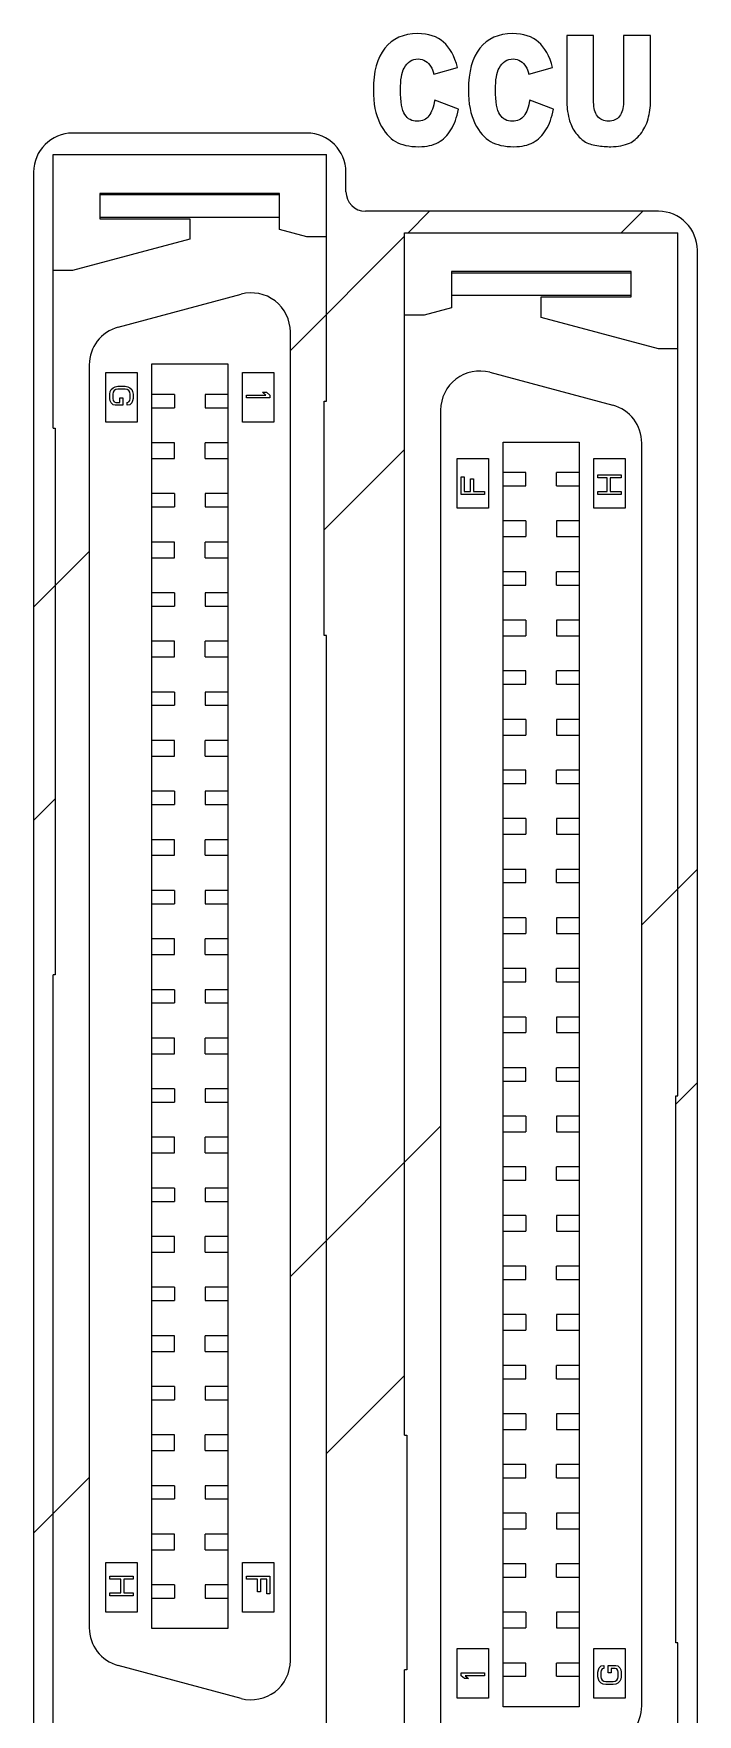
# Model space of a CAD drawing. Header units: inches. Extents: x 0 to 337, y 0 to 130.
# Drawn here: x 43 to 60, y 23.62 to 66.65 of the extents above; entities that cross this region are included whole.
import ezdxf

# ---------------------------------------------------------------- set-up
doc = ezdxf.new("R2010")
doc.units = ezdxf.units.IN
doc.header["$LTSCALE"] = 3.63
doc.header["$MEASUREMENT"] = 0
doc.layers.add('BREJ710_4_00DXF_CONTINUOUS_LINE', color=7, linetype='CONTINUOUS')
doc.layers.add('TE_1734101_5DXF_CONTINUOUS_LINE', color=7, linetype='CONTINUOUS')

msp = doc.modelspace()

# ---------------------------------------------------------------- linework, layer by layer
at = {"layer": 'BREJ710_4_00DXF_CONTINUOUS_LINE', "color": 4, "linetype": 'Continuous'}
for p, q in [((56.652, 66.6), (56.652, 64.931)), ((57.343, 66.6), (56.652, 66.6)), ((57.343, 64.891), (57.343, 66.6)), ((58.108, 66.6), (58.108, 64.891)), ((58.799, 66.6), (58.108, 66.6)), ((58.799, 64.931), (58.799, 66.6)), ((53.248, 65.607), (53.859, 65.777)), ((55.682, 65.607), (56.293, 65.777)), ((53.88, 64.717), (53.274, 64.946)), ((56.314, 64.717), (55.708, 64.946))]:
    msp.add_line(p, q, dxfattribs=at)
at = {"layer": 'BREJ710_4_00DXF_CONTINUOUS_LINE', "color": 7, "linetype": 'Continuous'}
for p, q in [((50, 64.1), (44, 64.1)), ((43, 63.1), (43, 21)), ((51, 62.6), (51, 63.1)), ((59, 62.1), (51.5, 62.1)), ((60, 19), (60, 61.1))]:
    msp.add_line(p, q, dxfattribs=at)
at = {"layer": 'BREJ710_4_00DXF_CONTINUOUS_LINE', "color": 2, "linetype": 'Continuous'}
for p, q in [((52.589, 61.55), (53.139, 62.1)), ((58.05, 61.55), (58.6, 62.1)), ((49.575, 58.536), (52.5, 61.461)), ((50.445, 53.945), (52.5, 56)), ((43, 51.961), (44.425, 53.386)), ((43, 46.5), (43.555, 47.055)), ((58.575, 43.828), (60, 45.253)), ((59.445, 39.237), (60, 39.792)), ((49.575, 34.828), (53.425, 38.678)), ((50.5, 30.292), (52.5, 32.292)), ((43, 28.253), (44.425, 29.678))]:
    msp.add_line(p, q, dxfattribs=at)
at = {"layer": 'BREJ710_4_00DXF_CONTINUOUS_LINE', "color": 7, "linetype": 'Continuous'}
for centre, radius, start, end in [((44, 63.1), 1, 90, 180), ((50, 63.1), 1, 0, 90), ((51.5, 62.6), 0.5, 180, 270), ((59, 61.1), 1, 0, 90)]:
    msp.add_arc(centre, radius, start, end, dxfattribs=at)
at = {"layer": 'BREJ710_4_00DXF_CONTINUOUS_LINE', "color": 4, "linetype": 'Continuous'}
for points in [[(51.996, 66.273), (51.799, 66.025), (51.701, 65.67), (51.701, 65.206)], [(52.834, 66.648), (52.473, 66.648), (52.193, 66.522), (51.996, 66.273)], [(53.498, 66.433), (53.336, 66.575), (53.115, 66.648), (52.834, 66.648)], [(53.859, 65.777), (53.779, 66.071), (53.66, 66.291), (53.498, 66.433)], [(54.43, 66.273), (54.233, 66.025), (54.135, 65.67), (54.135, 65.206)], [(55.268, 66.648), (54.907, 66.648), (54.627, 66.522), (54.43, 66.273)], [(55.932, 66.433), (55.77, 66.575), (55.549, 66.648), (55.268, 66.648)], [(56.293, 65.777), (56.213, 66.071), (56.094, 66.291), (55.932, 66.433)], [(52.489, 65.764), (52.572, 65.92), (52.693, 66), (52.85, 66)], [(52.85, 66), (52.919, 66), (52.982, 65.981), (53.038, 65.946)], [(53.038, 65.946), (53.093, 65.911), (53.141, 65.859), (53.18, 65.793)], [(54.923, 65.764), (55.006, 65.92), (55.127, 66), (55.284, 66)], [(55.284, 66), (55.353, 66), (55.416, 65.981), (55.472, 65.946)], [(55.472, 65.946), (55.527, 65.911), (55.575, 65.859), (55.614, 65.793)], [(52.395, 65.211), (52.395, 65.462), (52.426, 65.645), (52.489, 65.764)], [(53.18, 65.793), (53.203, 65.754), (53.226, 65.691), (53.248, 65.607)], [(54.829, 65.211), (54.829, 65.462), (54.86, 65.645), (54.923, 65.764)], [(55.614, 65.793), (55.637, 65.754), (55.66, 65.691), (55.682, 65.607)], [(51.701, 65.206), (51.701, 64.858), (51.756, 64.574), (51.869, 64.35)], [(52.508, 64.573), (52.432, 64.688), (52.395, 64.902), (52.395, 65.211)], [(54.135, 65.206), (54.135, 64.858), (54.19, 64.574), (54.303, 64.35)], [(54.942, 64.573), (54.866, 64.688), (54.829, 64.902), (54.829, 65.211)], [(52.826, 64.402), (52.688, 64.402), (52.583, 64.459), (52.508, 64.573)], [(53.274, 64.946), (53.243, 64.768), (53.193, 64.633), (53.126, 64.541)], [(53.688, 64.184), (53.775, 64.325), (53.839, 64.503), (53.88, 64.717)], [(55.26, 64.402), (55.122, 64.402), (55.017, 64.459), (54.942, 64.573)], [(55.708, 64.946), (55.677, 64.768), (55.627, 64.633), (55.56, 64.541)], [(56.122, 64.184), (56.209, 64.325), (56.273, 64.503), (56.314, 64.717)], [(56.652, 64.931), (56.652, 64.793), (56.673, 64.637), (56.716, 64.457)], [(57.443, 64.533), (57.376, 64.619), (57.343, 64.738), (57.343, 64.891)], [(58.108, 64.891), (58.108, 64.736), (58.073, 64.616), (58.006, 64.532)], [(58.736, 64.463), (58.777, 64.61), (58.799, 64.765), (58.799, 64.931)], [(51.869, 64.35), (51.981, 64.129), (52.114, 63.972), (52.268, 63.885)], [(53.126, 64.541), (53.058, 64.447), (52.957, 64.402), (52.826, 64.402)], [(53.361, 63.861), (53.491, 63.934), (53.599, 64.041), (53.688, 64.184)], [(54.303, 64.35), (54.415, 64.129), (54.548, 63.972), (54.703, 63.885)], [(55.56, 64.541), (55.492, 64.447), (55.391, 64.402), (55.26, 64.402)], [(55.795, 63.861), (55.925, 63.934), (56.033, 64.041), (56.122, 64.184)], [(56.716, 64.457), (56.742, 64.346), (56.791, 64.239), (56.863, 64.135)], [(56.863, 64.135), (56.935, 64.031), (57.014, 63.951), (57.101, 63.893)], [(57.726, 64.405), (57.605, 64.405), (57.511, 64.447), (57.443, 64.533)], [(58.006, 64.532), (57.938, 64.447), (57.845, 64.405), (57.726, 64.405)], [(58.542, 64.077), (58.631, 64.188), (58.695, 64.316), (58.736, 64.463)], [(52.268, 63.885), (52.422, 63.798), (52.621, 63.752), (52.866, 63.752)], [(52.866, 63.752), (53.066, 63.752), (53.231, 63.789), (53.361, 63.861)], [(54.703, 63.885), (54.857, 63.798), (55.055, 63.752), (55.3, 63.752)], [(55.3, 63.752), (55.5, 63.752), (55.665, 63.789), (55.795, 63.861)], [(57.101, 63.893), (57.187, 63.836), (57.295, 63.8), (57.424, 63.781)], [(57.424, 63.781), (57.552, 63.762), (57.671, 63.752), (57.781, 63.752)], [(57.781, 63.752), (57.969, 63.752), (58.131, 63.785), (58.265, 63.846)], [(58.265, 63.846), (58.362, 63.89), (58.453, 63.966), (58.542, 64.077)]]:
    msp.add_open_spline(points, degree=3, dxfattribs=at)
at = {"layer": 'TE_1734101_5DXF_CONTINUOUS_LINE', "color": 7, "linetype": 'Continuous'}
for p, q in [((43.5, 56.55), (43.5, 63.55)), ((43.5, 63.55), (50.5, 63.55)), ((50.5, 57.24), (50.5, 63.55)), ((44.7, 62.555), (44.7, 61.905)), ((49.3, 62.555), (44.7, 62.555)), ((49.3, 62.516), (44.7, 62.516)), ((49.3, 61.63), (49.3, 62.555)), ((49.3, 61.944), (44.7, 61.944)), ((44.7, 61.905), (47, 61.905)), ((47, 61.905), (47, 61.383)), ((50, 61.442), (49.3, 61.63)), ((52.5, 30.76), (52.5, 61.55)), ((52.5, 61.55), (59.5, 61.55)), ((59.5, 39.45), (59.5, 61.55)), ((47, 61.383), (44, 60.579)), ((50.5, 61.442), (50, 61.442)), ((44, 60.579), (43.5, 60.579)), ((53.7, 60.555), (53.7, 59.63)), ((58.3, 60.555), (53.7, 60.555)), ((58.3, 60.516), (53.7, 60.516)), ((58.3, 59.905), (58.3, 60.555)), ((45.166, 59.132), (48.316, 59.976)), ((58.3, 59.944), (53.7, 59.944)), ((56, 59.383), (56, 59.905)), ((56, 59.905), (58.3, 59.905)), ((53, 59.442), (52.5, 59.442)), ((53.7, 59.63), (53, 59.442)), ((49.575, 24.99), (49.575, 59.01)), ((59, 58.579), (56, 59.383)), ((59.5, 58.579), (59, 58.579)), ((44.425, 58.166), (44.425, 25.834)), ((46.025, 25.81), (46.025, 58.19)), ((46.025, 58.19), (47.975, 58.19)), ((47.975, 58.19), (47.975, 25.81)), ((44.85, 56.7), (44.85, 57.97)), ((44.85, 57.97), (45.65, 57.97)), ((45.65, 57.97), (45.65, 56.7)), ((48.35, 56.7), (48.35, 57.97)), ((48.35, 57.97), (49.15, 57.97)), ((49.15, 57.97), (49.15, 56.7)), ((54.684, 57.976), (57.834, 57.132)), ((44.95, 57.42), (44.963, 57.482)), ((44.95, 57.308), (44.95, 57.42)), ((44.963, 57.245), (44.95, 57.308)), ((44.963, 57.482), (44.988, 57.533)), ((44.988, 57.195), (44.963, 57.245)), ((44.988, 57.533), (45.039, 57.582)), ((45.039, 57.47), (45.027, 57.42)), ((45.027, 57.42), (45.027, 57.308)), ((45.027, 57.308), (45.039, 57.257)), ((45.039, 57.582), (45.09, 57.607)), ((45.065, 57.507), (45.039, 57.47)), ((45.039, 57.257), (45.065, 57.22)), ((45.103, 57.533), (45.065, 57.507)), ((45.09, 57.607), (45.154, 57.62)), ((45.154, 57.545), (45.103, 57.533)), ((45.154, 57.62), (45.346, 57.62)), ((45.346, 57.545), (45.154, 57.545)), ((45.205, 57.207), (45.205, 57.32)), ((45.205, 57.32), (45.282, 57.32)), ((45.282, 57.32), (45.282, 57.132)), ((45.346, 57.62), (45.41, 57.607)), ((45.397, 57.533), (45.346, 57.545)), ((45.435, 57.507), (45.397, 57.533)), ((45.41, 57.607), (45.461, 57.582)), ((45.461, 57.47), (45.435, 57.507)), ((45.435, 57.22), (45.461, 57.257)), ((45.461, 57.582), (45.512, 57.533)), ((45.473, 57.42), (45.461, 57.47)), ((45.461, 57.257), (45.473, 57.308)), ((45.473, 57.308), (45.473, 57.42)), ((45.512, 57.533), (45.537, 57.482)), ((45.537, 57.245), (45.512, 57.195)), ((45.537, 57.482), (45.55, 57.42)), ((45.55, 57.308), (45.537, 57.245)), ((45.55, 57.42), (45.55, 57.308)), ((46.61, 57.41), (46.025, 57.41)), ((46.61, 57.41), (46.61, 57.07)), ((47.39, 57.41), (47.39, 57.07)), ((47.975, 57.41), (47.39, 57.41)), ((48.45, 57.32), (48.45, 57.395)), ((48.45, 57.395), (48.948, 57.395)), ((49.05, 57.32), (48.45, 57.32)), ((48.948, 57.395), (48.859, 57.47)), ((48.859, 57.47), (48.961, 57.47)), ((48.961, 57.47), (49.05, 57.395)), ((49.05, 57.395), (49.05, 57.32)), ((50.445, 51.24), (50.445, 57.24)), ((50.445, 57.24), (50.5, 57.24)), ((45.039, 57.145), (44.988, 57.195)), ((45.09, 57.132), (45.039, 57.145)), ((45.065, 57.22), (45.103, 57.207)), ((45.282, 57.132), (45.09, 57.132)), ((45.103, 57.207), (45.205, 57.207)), ((45.397, 57.207), (45.435, 57.22)), ((45.397, 57.132), (45.397, 57.207)), ((45.461, 57.145), (45.397, 57.132)), ((45.512, 57.195), (45.461, 57.145)), ((46.025, 57.07), (46.61, 57.07)), ((47.39, 57.07), (47.975, 57.07)), ((53.425, 57.01), (53.425, 22.99)), ((43.5, 56.55), (43.555, 56.55)), ((43.555, 56.55), (43.555, 42.55)), ((45.65, 56.7), (44.85, 56.7)), ((49.15, 56.7), (48.35, 56.7)), ((46.61, 56.17), (46.025, 56.17)), ((46.61, 55.77), (46.61, 56.17)), ((47.39, 55.77), (47.39, 56.17)), ((47.975, 56.17), (47.39, 56.17)), ((55.025, 23.81), (55.025, 56.19)), ((55.025, 56.19), (56.975, 56.19)), ((56.975, 56.19), (56.975, 23.81)), ((58.575, 23.834), (58.575, 56.166)), ((46.025, 55.77), (46.61, 55.77)), ((47.39, 55.77), (47.975, 55.77)), ((53.85, 54.5), (53.85, 55.77)), ((53.85, 55.77), (54.65, 55.77)), ((54.65, 55.77), (54.65, 54.5)), ((57.35, 54.5), (57.35, 55.77)), ((57.35, 55.77), (58.15, 55.77)), ((58.15, 55.77), (58.15, 54.5)), ((53.95, 54.85), (53.95, 55.3)), ((53.95, 55.3), (54.027, 55.3)), ((54.027, 55.3), (54.027, 54.925)), ((54.193, 54.925), (54.193, 55.25)), ((54.193, 55.25), (54.269, 55.25)), ((54.269, 55.25), (54.269, 54.925)), ((55.61, 55.41), (55.025, 55.41)), ((55.61, 55.07), (55.61, 55.41)), ((56.39, 55.07), (56.39, 55.41)), ((56.975, 55.41), (56.39, 55.41)), ((57.45, 55.275), (57.45, 55.35)), ((57.45, 55.35), (58.05, 55.35)), ((57.693, 55.275), (57.45, 55.275)), ((57.693, 54.925), (57.693, 55.275)), ((57.769, 55.275), (57.769, 54.925)), ((58.05, 55.275), (57.769, 55.275)), ((58.05, 55.35), (58.05, 55.275)), ((46.61, 54.87), (46.025, 54.87)), ((46.61, 54.87), (46.61, 54.53)), ((47.39, 54.87), (47.39, 54.53)), ((47.975, 54.87), (47.39, 54.87)), ((54.55, 54.85), (53.95, 54.85)), ((54.027, 54.925), (54.193, 54.925)), ((54.269, 54.925), (54.55, 54.925)), ((54.55, 54.925), (54.55, 54.85)), ((55.025, 55.07), (55.61, 55.07)), ((56.39, 55.07), (56.975, 55.07)), ((57.45, 54.85), (57.45, 54.925)), ((57.45, 54.925), (57.693, 54.925)), ((58.05, 54.85), (57.45, 54.85)), ((57.769, 54.925), (58.05, 54.925)), ((58.05, 54.925), (58.05, 54.85)), ((46.025, 54.53), (46.61, 54.53)), ((47.39, 54.53), (47.975, 54.53)), ((54.65, 54.5), (53.85, 54.5)), ((58.15, 54.5), (57.35, 54.5)), ((55.61, 54.17), (55.025, 54.17)), ((55.61, 54.17), (55.61, 53.77)), ((56.39, 54.17), (56.39, 53.77)), ((56.975, 54.17), (56.39, 54.17)), ((46.61, 53.63), (46.025, 53.63)), ((46.61, 53.23), (46.61, 53.63)), ((47.39, 53.23), (47.39, 53.63)), ((47.975, 53.63), (47.39, 53.63)), ((55.025, 53.77), (55.61, 53.77)), ((56.39, 53.77), (56.975, 53.77)), ((46.025, 53.23), (46.61, 53.23)), ((47.39, 53.23), (47.975, 53.23)), ((55.61, 52.87), (55.025, 52.87)), ((55.025, 52.53), (55.61, 52.53)), ((55.61, 52.53), (55.61, 52.87)), ((56.39, 52.53), (56.39, 52.87)), ((56.975, 52.87), (56.39, 52.87)), ((56.39, 52.53), (56.975, 52.53)), ((46.61, 52.33), (46.025, 52.33)), ((46.61, 52.33), (46.61, 51.99)), ((47.39, 52.33), (47.39, 51.99)), ((47.975, 52.33), (47.39, 52.33)), ((46.025, 51.99), (46.61, 51.99)), ((47.39, 51.99), (47.975, 51.99)), ((50.5, 51.24), (50.445, 51.24)), ((50.5, 20.45), (50.5, 51.24)), ((55.61, 51.63), (55.025, 51.63)), ((55.025, 51.23), (55.61, 51.23)), ((55.61, 51.63), (55.61, 51.23)), ((56.39, 51.63), (56.39, 51.23)), ((56.975, 51.63), (56.39, 51.63)), ((56.39, 51.23), (56.975, 51.23)), ((46.61, 51.09), (46.025, 51.09)), ((46.61, 50.69), (46.61, 51.09)), ((47.39, 50.69), (47.39, 51.09)), ((47.975, 51.09), (47.39, 51.09)), ((46.025, 50.69), (46.61, 50.69)), ((47.39, 50.69), (47.975, 50.69)), ((55.61, 50.33), (55.025, 50.33)), ((55.025, 49.99), (55.61, 49.99)), ((55.61, 49.99), (55.61, 50.33)), ((56.39, 49.99), (56.39, 50.33)), ((56.975, 50.33), (56.39, 50.33)), ((56.39, 49.99), (56.975, 49.99)), ((46.61, 49.79), (46.025, 49.79)), ((46.61, 49.79), (46.61, 49.45)), ((47.39, 49.79), (47.39, 49.45)), ((47.975, 49.79), (47.39, 49.79)), ((46.025, 49.45), (46.61, 49.45)), ((47.39, 49.45), (47.975, 49.45)), ((55.61, 49.09), (55.025, 49.09)), ((55.61, 49.09), (55.61, 48.69)), ((56.39, 49.09), (56.39, 48.69)), ((56.975, 49.09), (56.39, 49.09)), ((55.025, 48.69), (55.61, 48.69)), ((56.39, 48.69), (56.975, 48.69)), ((46.61, 48.55), (46.025, 48.55)), ((46.61, 48.15), (46.61, 48.55)), ((47.39, 48.15), (47.39, 48.55)), ((47.975, 48.55), (47.39, 48.55)), ((46.025, 48.15), (46.61, 48.15)), ((47.39, 48.15), (47.975, 48.15)), ((55.61, 47.79), (55.025, 47.79)), ((55.61, 47.45), (55.61, 47.79)), ((56.39, 47.45), (56.39, 47.79)), ((56.975, 47.79), (56.39, 47.79)), ((55.025, 47.45), (55.61, 47.45)), ((56.39, 47.45), (56.975, 47.45)), ((46.61, 47.25), (46.025, 47.25)), ((46.025, 46.91), (46.61, 46.91)), ((46.61, 47.25), (46.61, 46.91)), ((47.39, 47.25), (47.39, 46.91)), ((47.975, 47.25), (47.39, 47.25)), ((47.39, 46.91), (47.975, 46.91)), ((55.61, 46.55), (55.025, 46.55)), ((55.61, 46.55), (55.61, 46.15)), ((56.39, 46.55), (56.39, 46.15)), ((56.975, 46.55), (56.39, 46.55)), ((55.025, 46.15), (55.61, 46.15)), ((56.39, 46.15), (56.975, 46.15)), ((46.61, 46.01), (46.025, 46.01)), ((46.61, 45.61), (46.61, 46.01)), ((47.39, 45.61), (47.39, 46.01)), ((47.975, 46.01), (47.39, 46.01)), ((46.025, 45.61), (46.61, 45.61)), ((47.39, 45.61), (47.975, 45.61)), ((55.61, 45.25), (55.025, 45.25)), ((55.61, 44.91), (55.61, 45.25)), ((56.39, 44.91), (56.39, 45.25)), ((56.975, 45.25), (56.39, 45.25)), ((55.025, 44.91), (55.61, 44.91)), ((56.39, 44.91), (56.975, 44.91)), ((46.61, 44.71), (46.025, 44.71)), ((46.025, 44.37), (46.61, 44.37)), ((46.61, 44.71), (46.61, 44.37)), ((47.39, 44.71), (47.39, 44.37)), ((47.975, 44.71), (47.39, 44.71)), ((47.39, 44.37), (47.975, 44.37)), ((55.61, 44.01), (55.025, 44.01)), ((55.61, 44.01), (55.61, 43.61)), ((56.39, 44.01), (56.39, 43.61)), ((56.975, 44.01), (56.39, 44.01)), ((46.61, 43.47), (46.025, 43.47)), ((46.61, 43.07), (46.61, 43.47)), ((47.39, 43.07), (47.39, 43.47)), ((47.975, 43.47), (47.39, 43.47)), ((55.025, 43.61), (55.61, 43.61)), ((56.39, 43.61), (56.975, 43.61)), ((46.025, 43.07), (46.61, 43.07)), ((47.39, 43.07), (47.975, 43.07)), ((55.61, 42.71), (55.025, 42.71)), ((55.61, 42.37), (55.61, 42.71)), ((56.39, 42.37), (56.39, 42.71)), ((56.975, 42.71), (56.39, 42.71)), ((43.5, 20.45), (43.5, 42.55)), ((43.555, 42.55), (43.5, 42.55)), ((55.025, 42.37), (55.61, 42.37)), ((56.39, 42.37), (56.975, 42.37)), ((46.61, 42.17), (46.025, 42.17)), ((46.025, 41.83), (46.61, 41.83)), ((46.61, 42.17), (46.61, 41.83)), ((47.39, 42.17), (47.39, 41.83)), ((47.975, 42.17), (47.39, 42.17)), ((47.39, 41.83), (47.975, 41.83)), ((55.61, 41.47), (55.025, 41.47)), ((55.61, 41.47), (55.61, 41.07)), ((56.39, 41.47), (56.39, 41.07)), ((56.975, 41.47), (56.39, 41.47)), ((46.61, 40.93), (46.025, 40.93)), ((46.61, 40.53), (46.61, 40.93)), ((47.39, 40.53), (47.39, 40.93)), ((47.975, 40.93), (47.39, 40.93)), ((55.025, 41.07), (55.61, 41.07)), ((56.39, 41.07), (56.975, 41.07)), ((46.025, 40.53), (46.61, 40.53)), ((47.39, 40.53), (47.975, 40.53)), ((55.61, 40.17), (55.025, 40.17)), ((55.61, 39.83), (55.61, 40.17)), ((56.39, 39.83), (56.39, 40.17)), ((56.975, 40.17), (56.39, 40.17)), ((46.61, 39.63), (46.025, 39.63)), ((46.61, 39.63), (46.61, 39.29)), ((47.39, 39.63), (47.39, 39.29)), ((47.975, 39.63), (47.39, 39.63)), ((55.025, 39.83), (55.61, 39.83)), ((56.39, 39.83), (56.975, 39.83)), ((46.025, 39.29), (46.61, 39.29)), ((47.39, 39.29), (47.975, 39.29)), ((59.445, 25.45), (59.445, 39.45)), ((59.445, 39.45), (59.5, 39.45)), ((55.61, 38.93), (55.025, 38.93)), ((55.61, 38.93), (55.61, 38.53)), ((56.39, 38.93), (56.39, 38.53)), ((56.975, 38.93), (56.39, 38.93)), ((46.61, 38.39), (46.025, 38.39)), ((46.61, 37.99), (46.61, 38.39)), ((47.39, 37.99), (47.39, 38.39)), ((47.975, 38.39), (47.39, 38.39)), ((55.025, 38.53), (55.61, 38.53)), ((56.39, 38.53), (56.975, 38.53)), ((46.025, 37.99), (46.61, 37.99)), ((47.39, 37.99), (47.975, 37.99)), ((55.61, 37.63), (55.025, 37.63)), ((55.61, 37.29), (55.61, 37.63)), ((56.39, 37.29), (56.39, 37.63)), ((56.975, 37.63), (56.39, 37.63)), ((46.61, 37.09), (46.025, 37.09)), ((46.61, 37.09), (46.61, 36.75)), ((47.39, 37.09), (47.39, 36.75)), ((47.975, 37.09), (47.39, 37.09)), ((55.025, 37.29), (55.61, 37.29)), ((56.39, 37.29), (56.975, 37.29)), ((46.025, 36.75), (46.61, 36.75)), ((47.39, 36.75), (47.975, 36.75)), ((55.61, 36.39), (55.025, 36.39)), ((55.61, 36.39), (55.61, 35.99)), ((56.39, 36.39), (56.39, 35.99)), ((56.975, 36.39), (56.39, 36.39)), ((46.61, 35.85), (46.025, 35.85)), ((46.61, 35.45), (46.61, 35.85)), ((47.39, 35.45), (47.39, 35.85)), ((47.975, 35.85), (47.39, 35.85)), ((55.025, 35.99), (55.61, 35.99)), ((56.39, 35.99), (56.975, 35.99)), ((46.025, 35.45), (46.61, 35.45)), ((47.39, 35.45), (47.975, 35.45)), ((55.61, 35.09), (55.025, 35.09)), ((55.61, 34.75), (55.61, 35.09)), ((56.39, 34.75), (56.39, 35.09)), ((56.975, 35.09), (56.39, 35.09)), ((46.61, 34.55), (46.025, 34.55)), ((46.61, 34.55), (46.61, 34.21)), ((47.39, 34.55), (47.39, 34.21)), ((47.975, 34.55), (47.39, 34.55)), ((55.025, 34.75), (55.61, 34.75)), ((56.39, 34.75), (56.975, 34.75)), ((46.025, 34.21), (46.61, 34.21)), ((47.39, 34.21), (47.975, 34.21)), ((55.61, 33.85), (55.025, 33.85)), ((55.61, 33.85), (55.61, 33.45)), ((56.39, 33.85), (56.39, 33.45)), ((56.975, 33.85), (56.39, 33.85)), ((46.61, 33.31), (46.025, 33.31)), ((46.61, 32.91), (46.61, 33.31)), ((47.39, 32.91), (47.39, 33.31)), ((47.975, 33.31), (47.39, 33.31)), ((55.025, 33.45), (55.61, 33.45)), ((56.39, 33.45), (56.975, 33.45)), ((46.025, 32.91), (46.61, 32.91)), ((47.39, 32.91), (47.975, 32.91)), ((55.61, 32.55), (55.025, 32.55)), ((55.61, 32.21), (55.61, 32.55)), ((56.39, 32.21), (56.39, 32.55)), ((56.975, 32.55), (56.39, 32.55)), ((46.61, 32.01), (46.025, 32.01)), ((46.61, 32.01), (46.61, 31.67)), ((47.39, 32.01), (47.39, 31.67)), ((47.975, 32.01), (47.39, 32.01)), ((55.025, 32.21), (55.61, 32.21)), ((56.39, 32.21), (56.975, 32.21)), ((46.025, 31.67), (46.61, 31.67)), ((47.39, 31.67), (47.975, 31.67)), ((55.61, 31.31), (55.025, 31.31)), ((55.61, 31.31), (55.61, 30.91)), ((56.39, 31.31), (56.39, 30.91)), ((56.975, 31.31), (56.39, 31.31)), ((46.61, 30.77), (46.025, 30.77)), ((46.61, 30.37), (46.61, 30.77)), ((47.39, 30.37), (47.39, 30.77)), ((47.975, 30.77), (47.39, 30.77)), ((52.5, 30.76), (52.555, 30.76)), ((52.555, 30.76), (52.555, 24.76)), ((55.025, 30.91), (55.61, 30.91)), ((56.39, 30.91), (56.975, 30.91)), ((46.025, 30.37), (46.61, 30.37)), ((47.39, 30.37), (47.975, 30.37)), ((55.61, 30.01), (55.025, 30.01)), ((55.61, 29.67), (55.61, 30.01)), ((56.39, 29.67), (56.39, 30.01)), ((56.975, 30.01), (56.39, 30.01)), ((46.61, 29.47), (46.025, 29.47)), ((46.61, 29.47), (46.61, 29.13)), ((47.39, 29.47), (47.39, 29.13)), ((47.975, 29.47), (47.39, 29.47)), ((55.025, 29.67), (55.61, 29.67)), ((56.39, 29.67), (56.975, 29.67)), ((46.025, 29.13), (46.61, 29.13)), ((47.39, 29.13), (47.975, 29.13)), ((55.61, 28.77), (55.025, 28.77)), ((55.61, 28.77), (55.61, 28.37)), ((56.39, 28.77), (56.39, 28.37)), ((56.975, 28.77), (56.39, 28.77)), ((46.61, 28.23), (46.025, 28.23)), ((46.61, 27.83), (46.61, 28.23)), ((47.39, 27.83), (47.39, 28.23)), ((47.975, 28.23), (47.39, 28.23)), ((55.025, 28.37), (55.61, 28.37)), ((56.39, 28.37), (56.975, 28.37)), ((46.025, 27.83), (46.61, 27.83)), ((47.39, 27.83), (47.975, 27.83)), ((44.85, 26.23), (44.85, 27.5)), ((44.85, 27.5), (45.65, 27.5)), ((44.95, 27.075), (44.95, 27.15)), ((44.95, 27.15), (45.55, 27.15)), ((45.55, 27.15), (45.55, 27.075)), ((45.65, 27.5), (45.65, 26.23)), ((48.35, 26.23), (48.35, 27.5)), ((48.35, 27.5), (49.15, 27.5)), ((48.45, 27.075), (48.45, 27.15)), ((48.45, 27.15), (49.05, 27.15)), ((49.05, 27.15), (49.05, 26.7)), ((49.15, 27.5), (49.15, 26.23)), ((55.61, 27.47), (55.025, 27.47)), ((55.025, 27.13), (55.61, 27.13)), ((55.61, 27.13), (55.61, 27.47)), ((56.39, 27.13), (56.39, 27.47)), ((56.975, 27.47), (56.39, 27.47)), ((56.39, 27.13), (56.975, 27.13)), ((45.231, 27.075), (44.95, 27.075)), ((44.95, 26.65), (44.95, 26.725)), ((44.95, 26.725), (45.231, 26.725)), ((45.231, 26.725), (45.231, 27.075)), ((45.307, 27.075), (45.307, 26.725)), ((45.55, 27.075), (45.307, 27.075)), ((45.307, 26.725), (45.55, 26.725)), ((45.55, 26.725), (45.55, 26.65)), ((46.61, 26.93), (46.025, 26.93)), ((46.61, 26.93), (46.61, 26.59)), ((47.39, 26.93), (47.39, 26.59)), ((47.975, 26.93), (47.39, 26.93)), ((48.731, 27.075), (48.45, 27.075)), ((48.731, 26.75), (48.731, 27.075)), ((48.807, 26.75), (48.731, 26.75)), ((48.807, 27.075), (48.807, 26.75)), ((48.973, 27.075), (48.807, 27.075)), ((48.973, 26.7), (48.973, 27.075)), ((49.05, 26.7), (48.973, 26.7)), ((45.55, 26.65), (44.95, 26.65)), ((46.025, 26.59), (46.61, 26.59)), ((47.39, 26.59), (47.975, 26.59)), ((45.65, 26.23), (44.85, 26.23)), ((49.15, 26.23), (48.35, 26.23)), ((55.61, 26.23), (55.025, 26.23)), ((55.025, 25.83), (55.61, 25.83)), ((55.61, 26.23), (55.61, 25.83)), ((56.39, 26.23), (56.39, 25.83)), ((56.975, 26.23), (56.39, 26.23)), ((56.39, 25.83), (56.975, 25.83)), ((47.975, 25.81), (46.025, 25.81)), ((59.5, 25.45), (59.445, 25.45)), ((59.5, 18.45), (59.5, 25.45)), ((53.85, 24.03), (53.85, 25.3)), ((53.85, 25.3), (54.65, 25.3)), ((54.65, 25.3), (54.65, 24.03)), ((57.35, 24.03), (57.35, 25.3)), ((57.35, 25.3), (58.15, 25.3)), ((58.15, 25.3), (58.15, 24.03)), ((48.316, 24.024), (45.166, 24.868)), ((52.5, 18.45), (52.5, 24.76)), ((52.555, 24.76), (52.5, 24.76)), ((53.95, 24.605), (53.95, 24.68)), ((53.95, 24.68), (54.55, 24.68)), ((54.039, 24.53), (53.95, 24.605)), ((54.141, 24.53), (54.039, 24.53)), ((54.052, 24.605), (54.141, 24.53)), ((54.55, 24.605), (54.052, 24.605)), ((54.55, 24.68), (54.55, 24.605)), ((55.61, 24.93), (55.025, 24.93)), ((55.025, 24.59), (55.61, 24.59)), ((55.61, 24.59), (55.61, 24.93)), ((56.39, 24.59), (56.39, 24.93)), ((56.975, 24.93), (56.39, 24.93)), ((56.39, 24.59), (56.975, 24.59)), ((57.45, 24.692), (57.463, 24.755)), ((57.45, 24.58), (57.45, 24.692)), ((57.463, 24.518), (57.45, 24.58)), ((57.463, 24.755), (57.488, 24.805)), ((57.488, 24.805), (57.539, 24.855)), ((57.539, 24.743), (57.527, 24.692)), ((57.527, 24.692), (57.527, 24.58)), ((57.527, 24.58), (57.539, 24.53)), ((57.539, 24.855), (57.603, 24.868)), ((57.565, 24.78), (57.539, 24.743)), ((57.539, 24.53), (57.565, 24.492)), ((57.603, 24.793), (57.565, 24.78)), ((57.603, 24.868), (57.603, 24.793)), ((57.718, 24.68), (57.718, 24.868)), ((57.718, 24.868), (57.91, 24.868)), ((57.795, 24.68), (57.718, 24.68)), ((57.795, 24.793), (57.795, 24.68)), ((57.897, 24.793), (57.795, 24.793)), ((57.935, 24.78), (57.897, 24.793)), ((57.91, 24.868), (57.961, 24.855)), ((57.961, 24.743), (57.935, 24.78)), ((57.935, 24.492), (57.961, 24.53)), ((57.961, 24.855), (58.012, 24.805)), ((57.973, 24.692), (57.961, 24.743)), ((57.961, 24.53), (57.973, 24.58)), ((57.973, 24.58), (57.973, 24.692)), ((58.012, 24.805), (58.037, 24.755)), ((58.037, 24.755), (58.05, 24.692)), ((58.05, 24.58), (58.037, 24.518)), ((58.05, 24.692), (58.05, 24.58)), ((57.488, 24.467), (57.463, 24.518)), ((57.539, 24.417), (57.488, 24.467)), ((57.59, 24.393), (57.539, 24.417)), ((57.565, 24.492), (57.603, 24.467)), ((57.654, 24.38), (57.59, 24.393)), ((57.603, 24.467), (57.654, 24.455)), ((57.654, 24.455), (57.846, 24.455)), ((57.846, 24.38), (57.654, 24.38)), ((57.846, 24.455), (57.897, 24.467)), ((57.91, 24.393), (57.846, 24.38)), ((57.897, 24.467), (57.935, 24.492)), ((57.961, 24.417), (57.91, 24.393)), ((58.012, 24.467), (57.961, 24.417)), ((58.037, 24.518), (58.012, 24.467)), ((54.65, 24.03), (53.85, 24.03)), ((56.975, 23.81), (55.025, 23.81)), ((58.15, 24.03), (57.35, 24.03))]:
    msp.add_line(p, q, dxfattribs=at)
for centre, start, end in [((48.575, 59.01), 0, 105), ((45.425, 58.166), 105, 180), ((54.425, 57.01), 75, 180), ((57.575, 56.166), 0, 75), ((45.425, 25.834), 180, 255), ((48.575, 24.99), 255, 0), ((57.575, 23.834), 285, 0)]:
    msp.add_arc(centre, 1, start, end, dxfattribs=at)

doc.saveas('drawing.dxf')
